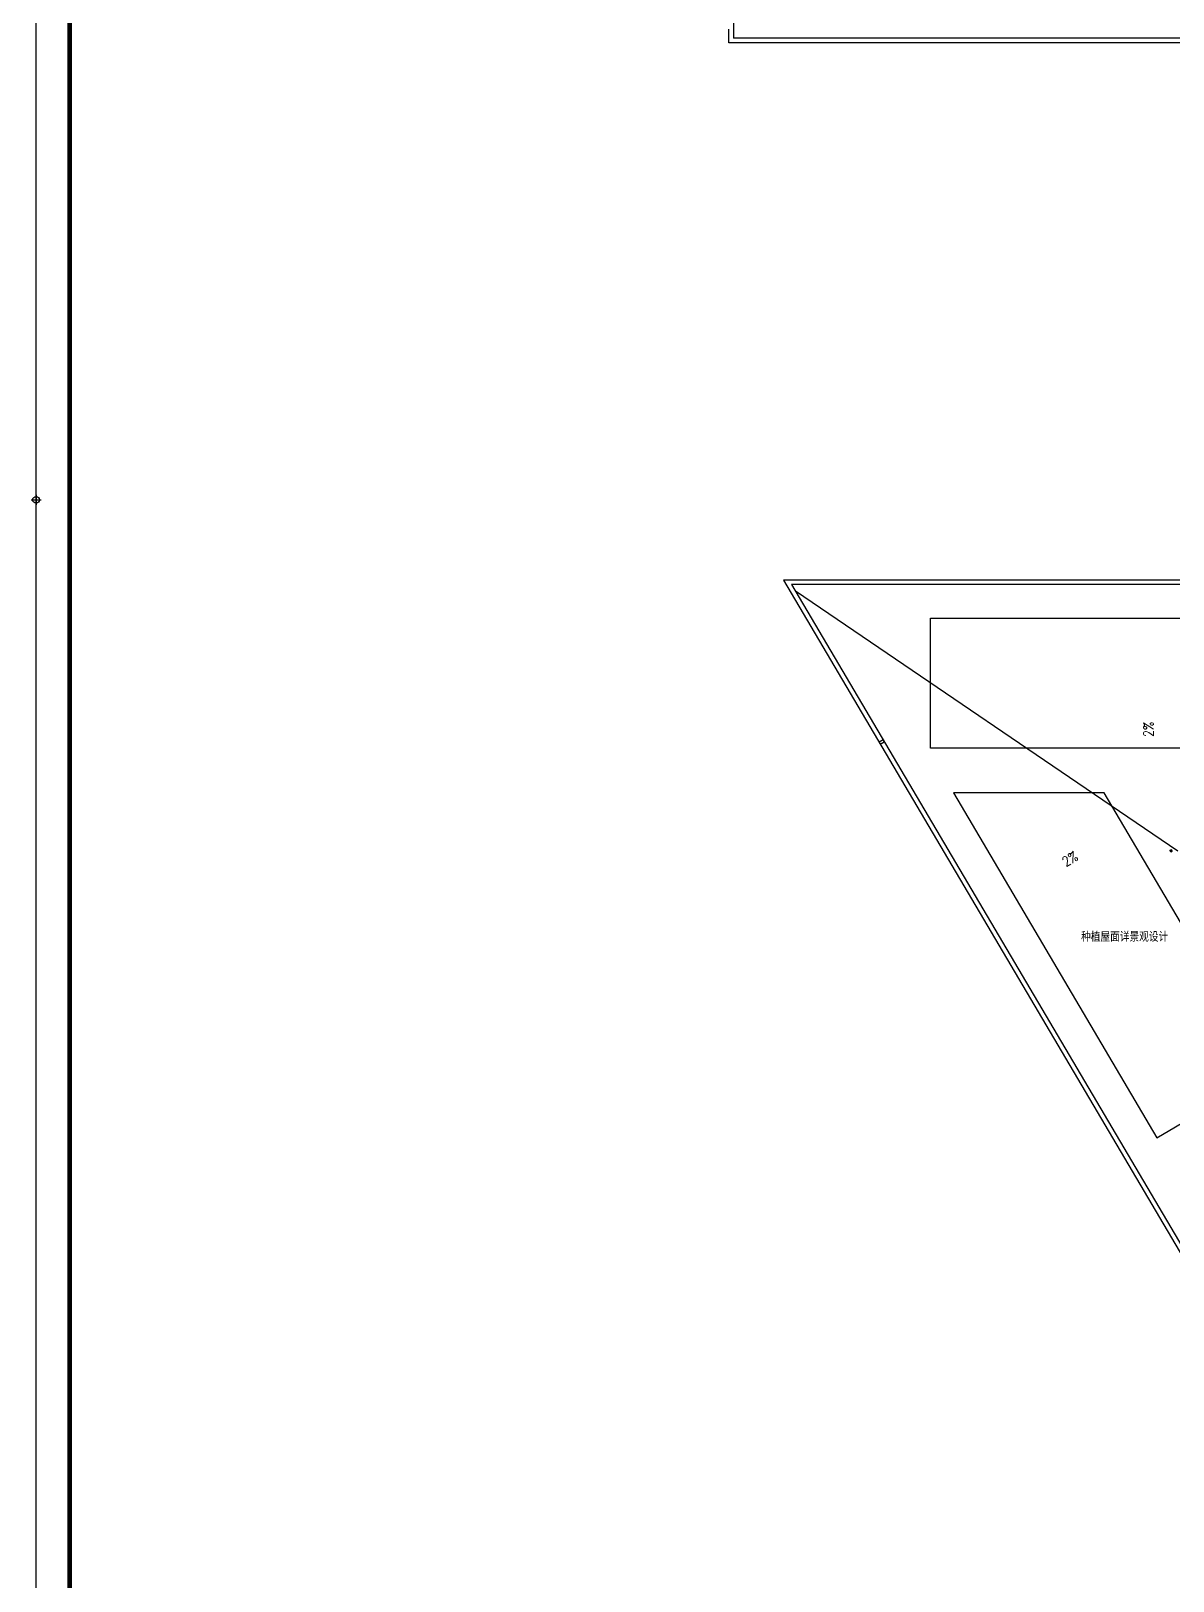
# Model space of a CAD drawing. Extents: x 447078 to 1776277, y 243534 to 519428.
# Drawn here: x 1649677 to 1700649, y 381740 to 450966 of the extents above; entities that cross this region are included whole.
import ezdxf

# ---------------------------------------------------------------- set-up
doc = ezdxf.new("R2010")
doc.units = 0
doc.header["$LTSCALE"] = 1000
doc.header["$MEASUREMENT"] = 0
for name, color, linetype in [('A-FIXT', 211, 'Continuous'), ('A-PLNT', 62, 'Continuous'), ('A-ROOF', 133, 'Continuous'), ('G-0-XREF', 2, 'Continuous'), ('G-ANNO-NOTE', 80, 'Continuous'), ('P-RAIN-TEXT', 242, 'Continuous'), ('图框CCDI_B0GA0+0.00$0$G-BORD', 3, 'Continuous'), ('降板范围', 252, 'Continuous')]:
    doc.layers.add(name, color=color, linetype=linetype)
doc.styles.add('CCDI_T_G02', font='simplex.shx', dxfattribs={"width": 0.8, "bigfont": 'zjdz.shx'})

# ---------------------------------------------------------------- blocks, each defined once
blk = doc.blocks.new('DI LOU')
at = {"layer": 'A-FIXT'}
h = blk.add_hatch(dxfattribs=at)
h.set_pattern_fill('ANSI31', color=256, scale=10)
h.set_pattern_definition([(45, (-842091.153, -1894175.001), (-11.22532015, 11.22532015), [])])
h.paths.add_polyline_path([(-50, 0, 1), (50, 0, 1)])
blk.add_circle((0, 0), 50, dxfattribs=at)
blk = doc.blocks.new('A$C588714DF')
at = {"layer": 'P-RAIN-TEXT', "lineweight": 25, "ltscale": 0.15}
blk.add_lwpolyline([(150951, 35768), (150779, 35667), (150829, 35580), (151002, 35682)], close=True, dxfattribs=at)
blk = doc.blocks.new('图框CCDI_B0GA0+0.00$0$MidPoitent')
for p, q in [((-1.5, 0), (1.5, 0)), ((0, -1.5), (0, 1.5))]:
    blk.add_line(p, q)
blk.add_circle((0, 0), 1)
blk = doc.blocks.new('图框CCDI_B0GA0+0.00')
at = {"layer": '图框CCDI_B0GA0+0.00$0$G-BORD'}
blk.add_lwpolyline([(0, 84100), (118900, 84100), (118900, 0), (0, 0)], close=True, dxfattribs=at)
at = {"layer": '图框CCDI_B0GA0+0.00$0$G-BORD', "const_width": 140}
blk.add_lwpolyline([(3300, 83100), (117900, 83100), (117900, 1000), (3300, 1000)], close=True, dxfattribs=at)
at = {"layer": '图框CCDI_B0GA0+0.00$0$G-BORD', "xscale": 100, "yscale": 100, "zscale": 100}
blk.add_blockref('图框CCDI_B0GA0+0.00$0$MidPoitent', (59450, 0), dxfattribs=at)

msp = doc.modelspace()

# ---------------------------------------------------------------- linework, layer by layer
at = {"layer": 'A-FIXT'}
msp.add_lwpolyline([(1700858.4, 414333.2), (1683797.2, 425941.3)], dxfattribs=at)
for points in [[(1699908.9, 420320.3, 0, 0, 0), (1699908.9, 419302.7, 60, 0, 0), (1699908.9, 419122.7, 0, 0, 0)], [(1695792.6, 413327.5, 0, 0, 0), (1696669.2, 413844.4, 60, 0, 0), (1696824.2, 413935.9, 0, 0, 0)]]:
    msp.add_lwpolyline(points, format="xyseb", dxfattribs=at)
at = {"layer": 'A-PLNT'}
msp.add_lwpolyline([(1706452.7, 424741.4), (1706452.7, 418941.4), (1689827.7, 418941.4), (1689827.7, 424741.4), (1706452.7, 424741.4)], dxfattribs=at)
msp.add_lwpolyline([(1690845.6, 416941.4), (1699930.9, 401534.5), (1704926.9, 404480.6), (1697579, 416941.4)], close=True, dxfattribs=at)
at = {"layer": 'A-ROOF'}
for p in [(1681027.7, 458541.4), (1739877.7, 450641.4)]:
    msp.add_line(p, (1681027.7, 450641.4), dxfattribs=at)
for points in [[(1744327.7, 451041.4), (1740027.7, 451041.4), (1740027.7, 450441.4), (1680827.7, 450441.4), (1680827.7, 451041.4)], [(1736127.7, 425841.4), (1736127.7, 426441.4), (1683270, 426441.4), (1708980.5, 382841.4), (1740427.7, 382841.4), (1740427.7, 383441.4)], [(1734527.7, 426241.4), (1683620.2, 426241.4), (1709094.7, 383041.4), (1740227.7, 383041.4), (1740227.7, 383441.4)]]:
    msp.add_lwpolyline(points, dxfattribs=at)

# ---------------------------------------------------------------- block references
at = {"layer": 'A-FIXT', "extrusion": (0, 0, -1), "zscale": -1, "rotation": 29.99999682608976}
msp.add_blockref('DI LOU', (-1700567.1, 414351.1), dxfattribs=at)
at = {"layer": 'G-0-XREF', "xscale": 1.5, "yscale": 1.5, "zscale": 1.5, "rotation": 270}
msp.add_blockref('图框CCDI_B0GA0+0.00', (1649902.3, 519203.4), dxfattribs=at)
at = {"layer": '降板范围'}
msp.add_blockref('A$C588714DF', (1536756.9, 383541.4), dxfattribs=at)

# ---------------------------------------------------------------- texts
at = {"layer": 'A-FIXT', "style": 'CCDI_T_G02', "width": 0.8}
for rotation, p in [(90, (1699778.9, 419437)), (30.527365, (1695869.7, 413621.9))]:
    msp.add_text('2%%%', height=450, rotation=rotation, dxfattribs=at).set_placement(p)
at = {"layer": 'G-ANNO-NOTE', "style": 'CCDI_T_G02', "width": 0.8}
msp.add_text('种植屋面详景观设计', height=450, dxfattribs=at).set_placement((1696547.4, 410290.6))

doc.saveas('drawing.dxf')
